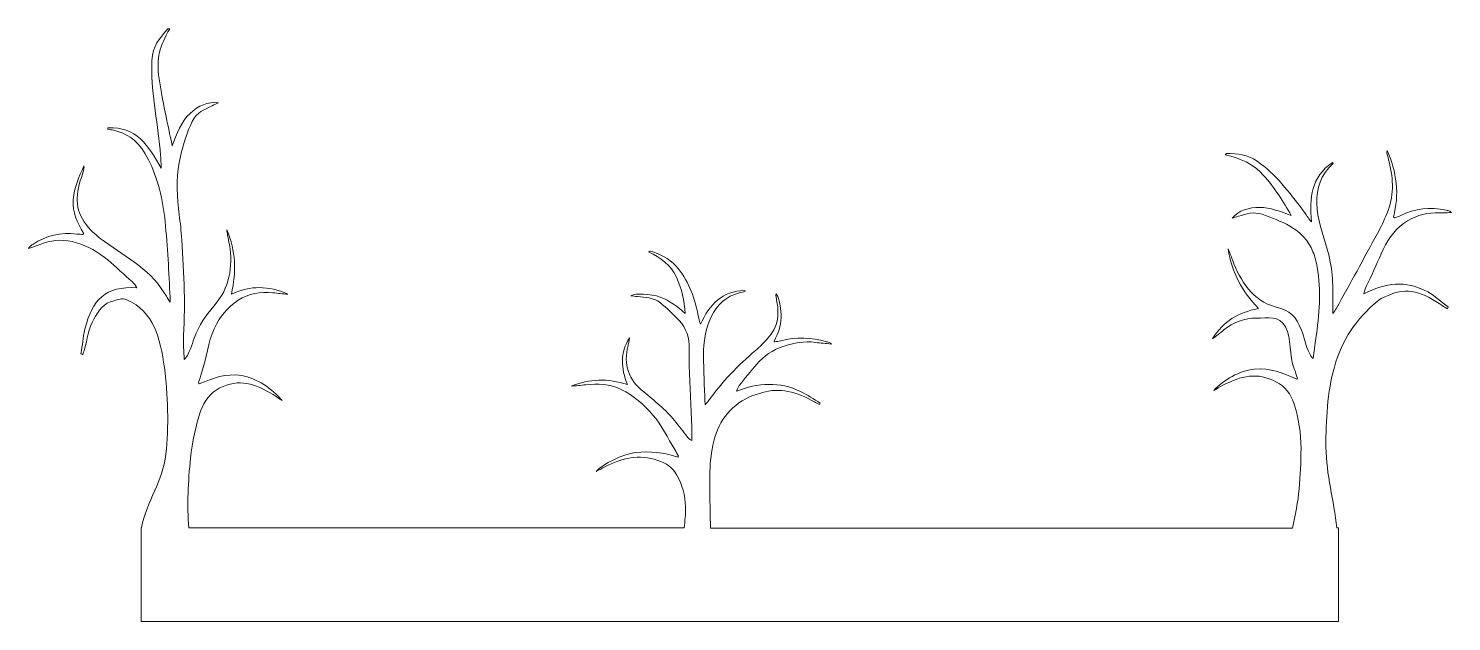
# Model space of a CAD drawing. Header units: millimetres. Extents: x 26 to 426, y 17 to 1568.
# Drawn here: x 75.2 to 376.4, y 1342.8 to 1468.4 of the extents above; entities that cross this region are included whole.
import ezdxf

# ---------------------------------------------------------------- set-up
doc = ezdxf.new("R2010")
doc.units = ezdxf.units.MM
doc.header["$MEASUREMENT"] = 0
doc.layers.add('Layer 1', color=7, linetype='Continuous')

# ---------------------------------------------------------------- blocks, each defined once
blk = doc.blocks.new('block 11')
at = {"layer": 'Layer 1', "lineweight": 0}
blk.add_open_spline([(357.79, 1412.15), (357.9, 1412.65), (358.09, 1413.32), (358.31, 1413.76), (359.45, 1415.97), (360.52, 1418.47), (361.49, 1420.65), (362.65, 1423.23), (364.03, 1425.56), (366.25, 1427.09), (368.47, 1428.62), (370.36, 1429.26), (372.94, 1429.33), (373.52, 1429.34), (374.03, 1429.31), (374.61, 1429.35), (375.19, 1429.38), (375.8, 1429.36), (376.38, 1429.39), (376.3, 1429.45), (376.08, 1429.65), (376, 1429.67), (375.72, 1429.77), (375.5, 1429.85), (375.24, 1429.9), (371.71, 1430.61), (368.76, 1430.33), (365.53, 1428.72), (365.13, 1428.52), (364.73, 1428.4), (364.31, 1428.25), (364.25, 1428.33), (364.18, 1428.4), (364.13, 1428.47), (364.64, 1430.87), (364.96, 1433.19), (364.66, 1435.63), (364.37, 1438.06), (363.81, 1440.31), (362.73, 1442.52), (362.67, 1442.34), (362.68, 1442.13), (362.72, 1441.97), (362.85, 1441.36), (363.02, 1440.72), (363.17, 1440.13), (364.12, 1436.3), (364.24, 1432.79), (362.69, 1429.15), (362.07, 1427.67), (361.43, 1426.27), (360.7, 1424.95), (357.77, 1419.64), (355.01, 1414.38), (352.01, 1409.14), (351.83, 1408.81), (351.52, 1408.35), (351.27, 1408.04), (351.26, 1408.24), (351.26, 1408.63), (351.26, 1408.8), (351.29, 1412.81), (351.41, 1416.58), (350.39, 1420.44), (349.53, 1423.71), (348.28, 1426.73), (347.95, 1430.1), (347.61, 1433.47), (348.14, 1436.3), (350.41, 1438.86), (350.74, 1439.22), (351.02, 1439.45), (351.33, 1439.8), (351.27, 1439.86), (351.22, 1439.93), (351.16, 1439.99), (346.64, 1436.92), (346.36, 1432.53), (346.73, 1427.43), (346.64, 1427.52), (346.46, 1427.71), (346.39, 1427.8), (345.9, 1428.48), (345.43, 1429.22), (344.93, 1429.87), (342.06, 1433.65), (339.13, 1437.61), (335.25, 1440.26), (333.08, 1441.75), (331.21, 1441.84), (328.73, 1441.93), (328.68, 1441.93), (328.49, 1441.64), (328.46, 1441.61), (331.75, 1440.84), (334.25, 1439.88), (336.61, 1437.28), (338.84, 1434.82), (340.76, 1431.69), (342.46, 1428.79), (340.36, 1429.58), (337.98, 1430.49), (335.77, 1430.49), (333.55, 1430.5), (331.35, 1429.86), (329.92, 1428.21), (330.39, 1428.33), (330.82, 1428.47), (331.28, 1428.61), (333.04, 1429.13), (334.47, 1429.66), (336.31, 1429.03), (338.25, 1428.37), (340.3, 1427.54), (342.13, 1426.54), (344.4, 1425.3), (346.09, 1423.48), (347.06, 1421.11), (347.51, 1420.01), (347.74, 1419.05), (347.95, 1417.85), (348.81, 1412.89), (348.39, 1407.75), (347.68, 1402.7), (347.5, 1401.45), (347.26, 1399.81), (347.11, 1398.49), (346.73, 1398.76), (346.5, 1399.21), (346.29, 1399.6), (345.49, 1401.11), (345.24, 1403.02), (344.61, 1404.5), (343.34, 1407.52), (342.46, 1408.53), (339.09, 1409.43), (334.48, 1410.67), (331.61, 1414.85), (330.01, 1419.42), (329.89, 1419.75), (329.7, 1420.26), (329.56, 1420.61), (329.43, 1420.97), (329.26, 1421.34), (329.12, 1421.69), (329.91, 1416.63), (332.03, 1412.78), (335.51, 1409.06), (331.05, 1408.19), (328.29, 1406.47), (325.76, 1402.65), (326.6, 1403.21), (327.42, 1403.9), (328.2, 1404.54), (330.12, 1406.13), (332.72, 1407.08), (335, 1407.05), (337.58, 1407.02), (339.84, 1407.69), (341.22, 1405.22), (342.6, 1402.75), (341.94, 1399.06), (343.11, 1396.29), (343.32, 1395.78), (343.55, 1394.89), (343.76, 1394.33), (343.72, 1394.25), (343.66, 1394.17), (343.64, 1394.11), (340.55, 1395.39), (338.15, 1396.58), (334.58, 1396.23), (331.59, 1395.93), (328.15, 1393.99), (326.04, 1391.69), (326.66, 1392), (327.36, 1392.49), (327.98, 1392.81), (331.91, 1394.8), (335.2, 1395.71), (339.33, 1393.5), (341.14, 1392.54), (342.38, 1391.01), (343.09, 1388.8), (344, 1385.96), (344.55, 1382.57), (344.53, 1379.42), (344.49, 1373.68), (344.11, 1368.03), (342.7, 1362.58), (342.7, 1362.58), (219.57, 1362.58), (219.57, 1362.58), (219.51, 1364.18), (219.47, 1365.78), (219.45, 1367.38), (219.4, 1371.63), (219.19, 1375.89), (220.03, 1380.11), (220.97, 1384.8), (223.46, 1388.31), (227.82, 1390.38), (228.66, 1390.78), (229.62, 1390.96), (230.52, 1391.26), (232.3, 1391.84), (234.11, 1391.84), (235.93, 1391.52), (237.95, 1391.17), (239.77, 1390.28), (241.54, 1389.28), (241.89, 1389.08), (242.27, 1388.94), (242.64, 1388.77), (242.69, 1388.86), (242.74, 1388.95), (242.79, 1389.04), (241.4, 1389.87), (240.06, 1390.79), (238.62, 1391.5), (234.15, 1393.67), (229.61, 1393.29), (225.05, 1391.58), (225.21, 1392.06), (225.38, 1392.44), (225.62, 1392.74), (226.84, 1394.26), (228.05, 1395.79), (229.33, 1397.26), (230.85, 1399), (232.69, 1400.29), (234.92, 1401.03), (237.16, 1401.77), (239.4, 1402.26), (241.77, 1401.88), (242.31, 1401.79), (242.86, 1401.76), (243.41, 1401.71), (243.93, 1401.66), (244.45, 1401.61), (245.16, 1401.55), (244.93, 1401.72), (244.88, 1401.78), (244.81, 1401.8), (244.58, 1401.89), (244.34, 1401.97), (244.1, 1402.04), (240.89, 1402.97), (237.66, 1403.13), (234.41, 1402.22), (234, 1402.1), (233.57, 1402.08), (233.15, 1402.02), (233.1, 1402.08), (233.05, 1402.13), (233, 1402.19), (233.85, 1403.75), (234.48, 1405.37), (234.48, 1407.16), (234.48, 1408.91), (234.35, 1410.63), (233.47, 1412.2), (233.39, 1412.06), (233.37, 1411.93), (233.39, 1411.81), (233.45, 1411.37), (233.51, 1410.92), (233.6, 1410.48), (234.18, 1407.62), (233.74, 1405), (231.68, 1402.8), (230.85, 1401.9), (230.03, 1400.98), (229.1, 1400.19), (225.36, 1397.02), (221.95, 1393.55), (219.14, 1389.52), (218.96, 1389.27), (218.74, 1389.04), (218.44, 1388.69), (218.4, 1389), (218.38, 1389.14), (218.37, 1389.28), (218.26, 1392.58), (218.08, 1395.89), (218.07, 1399.18), (218.05, 1401.98), (218.49, 1404.72), (219.68, 1407.29), (220.89, 1409.9), (222.83, 1411.69), (225.68, 1412.38), (226.09, 1412.48), (226.49, 1412.6), (226.89, 1412.71), (226.86, 1412.77), (226.83, 1412.83), (226.8, 1412.89), (222.05, 1412.77), (219.3, 1409.9), (217.43, 1405.73), (217.35, 1405.95), (217.3, 1406.03), (217.28, 1406.12), (217.14, 1406.76), (217.01, 1407.39), (216.87, 1408.02), (216.04, 1411.72), (214.82, 1415.24), (212.21, 1418.12), (210.75, 1419.73), (208.88, 1420.63), (206.83, 1421.23), (206.78, 1421.24), (206.72, 1421.19), (206.44, 1421.1), (209.02, 1419.81), (211.15, 1418.29), (212.34, 1415.7), (213.47, 1413.26), (214.07, 1410.72), (214.19, 1408.03), (212.56, 1409.42), (210.94, 1410.77), (208.93, 1411.48), (206.87, 1412.21), (203.66, 1412.36), (202.69, 1411.78), (203.21, 1411.72), (203.65, 1411.66), (204.09, 1411.62), (205.76, 1411.46), (207.51, 1411.39), (208.88, 1410.32), (210.32, 1409.18), (211.66, 1407.89), (212.92, 1406.55), (214.5, 1404.9), (215.07, 1402.81), (215.04, 1400.56), (215.03, 1399.5), (214.99, 1398.45), (215.03, 1397.4), (215.21, 1393.05), (215.41, 1388.7), (215.59, 1384.35), (215.63, 1383.27), (215.6, 1382.18), (215.6, 1381.09), (215.19, 1381.29), (214.92, 1381.56), (214.69, 1381.86), (213.77, 1383.01), (212.89, 1384.2), (211.95, 1385.33), (210.05, 1387.65), (207.75, 1389.54), (205.42, 1391.4), (202.22, 1393.94), (201.06, 1397.2), (202.1, 1401.19), (202.18, 1401.48), (202.24, 1401.78), (202.29, 1402.07), (202.34, 1402.34), (202.38, 1402.61), (202.42, 1402.88), (200.41, 1399.7), (200.59, 1396.41), (201.96, 1392.95), (197.88, 1394.37), (193.93, 1394.14), (190.03, 1392.65), (191.07, 1392.68), (192.11, 1392.81), (193.15, 1392.93), (195.72, 1393.2), (198.25, 1393.05), (200.64, 1391.95), (203.33, 1390.71), (205.39, 1388.69), (207.35, 1386.52), (209.32, 1384.34), (210.46, 1381.64), (211.98, 1379.18), (212.26, 1378.73), (212.5, 1378.25), (212.76, 1377.78), (212.72, 1377.72), (212.68, 1377.67), (212.65, 1377.61), (209.69, 1378.5), (206.7, 1378.98), (203.63, 1378.57), (201.04, 1378.23), (196.8, 1376.22), (195.35, 1374.57), (196.08, 1374.94), (196.66, 1375.23), (197.22, 1375.54), (200.77, 1377.43), (204.43, 1378.26), (208.4, 1376.92), (210.14, 1376.34), (211.57, 1375.39), (212.45, 1373.79), (213.59, 1371.73), (214.24, 1369.49), (214.26, 1367.12), (214.27, 1365.58), (214.17, 1364.06), (213.97, 1362.59), (213.97, 1362.59), (109.16, 1362.59), (109.16, 1362.59), (108.73, 1367.46), (109, 1372.39), (109.5, 1377.41), (109.83, 1380.74), (110.63, 1384.36), (111.65, 1387.31), (112.44, 1389.6), (113.72, 1391.2), (115.59, 1392.17), (119.86, 1394.38), (123.12, 1393.13), (126.96, 1390.85), (127.57, 1390.49), (128.29, 1389.92), (128.89, 1389.56), (126.88, 1392.06), (123.4, 1394.37), (120.37, 1394.86), (116.76, 1395.43), (114.45, 1394.29), (111.31, 1393.11), (111.3, 1393.18), (111.23, 1393.26), (111.2, 1393.36), (111.38, 1393.96), (111.64, 1394.86), (111.83, 1395.41), (112.87, 1398.43), (113.19, 1402.07), (114.5, 1404.8), (115.82, 1407.53), (117.17, 1409.11), (119.6, 1410.81), (121.76, 1412.32), (124.32, 1412.59), (126.94, 1412.4), (127.99, 1412.32), (129.02, 1412.13), (130.07, 1412.14), (125.88, 1413.89), (122.34, 1414.01), (118.17, 1412.14), (119.19, 1416.98), (119.16, 1421.16), (117.17, 1425.75), (117.23, 1425.39), (117.28, 1425), (117.34, 1424.65), (117.41, 1424.29), (117.5, 1423.78), (117.57, 1423.45), (118.55, 1418.83), (117.98, 1414.04), (115.17, 1410.5), (113.13, 1407.92), (111.91, 1406.68), (110.71, 1403.84), (110.11, 1402.44), (109.69, 1400.91), (108.99, 1399.45), (108.81, 1399.08), (108.52, 1398.57), (108.16, 1398.28), (108.12, 1400.02), (107.94, 1401.55), (108.04, 1403.34), (108.45, 1410.51), (108.08, 1417.81), (107.54, 1425), (107.41, 1426.73), (107.15, 1428.57), (106.96, 1430.26), (106.53, 1433.89), (106.54, 1437.88), (107.36, 1441.27), (108.02, 1443.99), (108.77, 1446.47), (109.87, 1448.68), (110.91, 1450.77), (112.3, 1451.06), (114.09, 1452.02), (114.57, 1452.27), (114.95, 1452.38), (115.41, 1452.66), (113.15, 1452.94), (111.2, 1452.04), (109.4, 1450.38), (107.6, 1448.72), (106.47, 1445.95), (105.62, 1443.55), (104.73, 1448.03), (103.49, 1453.37), (102.85, 1457.71), (102.17, 1462.31), (103.02, 1464.54), (105.09, 1468.34), (105.04, 1468.3), (104.71, 1468.39), (104.67, 1468.34), (102.91, 1466.01), (101.5, 1464.88), (101.33, 1461.55), (101.02, 1455.62), (102.49, 1448.84), (103.05, 1442.7), (103.15, 1441.65), (103.23, 1440.49), (103.29, 1439.41), (103.29, 1439.26), (103.27, 1438.94), (103.27, 1438.77), (100.7, 1443.52), (97.93, 1447.74), (92.03, 1447.32), (92.01, 1447.23), (92, 1447.12), (91.98, 1447.04), (92.47, 1446.9), (92.76, 1446.99), (93.28, 1446.84), (96.93, 1445.84), (98.71, 1444.24), (100.62, 1440.57), (102.52, 1436.9), (103.72, 1431.94), (104.13, 1427.49), (104.61, 1422.23), (104.94, 1416.73), (105.18, 1411.39), (105.19, 1411.16), (105.17, 1410.69), (105.17, 1410.44), (104.94, 1410.79), (104.59, 1411.32), (104.4, 1411.66), (101.42, 1417.04), (96.19, 1419.78), (91.28, 1423.28), (90.06, 1424.15), (89.09, 1424.92), (87.93, 1426.23), (85.08, 1429.47), (85.01, 1432.76), (86.43, 1436.85), (86.65, 1437.48), (86.78, 1438.07), (86.95, 1438.71), (87, 1438.88), (86.99, 1439.09), (86.93, 1439.27), (85.88, 1436.93), (84.89, 1434.73), (84.67, 1432.1), (84.45, 1429.47), (85.54, 1427.29), (86.86, 1425.06), (86.84, 1424.96), (86.8, 1424.88), (86.77, 1424.78), (86.33, 1424.79), (85.92, 1424.78), (85.47, 1424.84), (81.94, 1425.31), (79.11, 1424.54), (76.1, 1422.65), (75.87, 1422.51), (75.7, 1422.35), (75.46, 1422.17), (75.4, 1422.12), (75.25, 1421.85), (75.21, 1421.76), (75.75, 1421.93), (76.32, 1422.16), (76.86, 1422.33), (77.41, 1422.51), (77.88, 1422.7), (78.42, 1422.89), (80.8, 1423.73), (82.87, 1423.71), (85.35, 1423), (87.83, 1422.3), (89.94, 1421.06), (91.98, 1419.36), (93.7, 1417.92), (95.43, 1416.23), (97.19, 1414.73), (97.54, 1414.43), (97.91, 1413.88), (98.15, 1413.45), (91.48, 1413.89), (88.71, 1410.94), (87.16, 1404.73), (86.66, 1402.72), (86.72, 1401.38), (86.28, 1399.48), (86.42, 1399.44), (86.53, 1399.36), (86.66, 1399.3), (86.82, 1399.68), (86.93, 1400.01), (87.05, 1400.43), (87.65, 1402.53), (87.94, 1404.9), (89.03, 1406.82), (90.01, 1408.56), (91.27, 1410.28), (93.25, 1410.73), (94.26, 1410.95), (94.91, 1411.35), (96.02, 1410.89), (101.73, 1408.55), (103.1, 1402.72), (103.98, 1396.6), (104.76, 1391.12), (104.91, 1383.83), (104.29, 1378.21), (103.65, 1372.37), (100.22, 1368.43), (99.14, 1362.6), (99.14, 1362.6), (99.06, 1362.6), (99.06, 1362.6), (99.06, 1362.6), (99.06, 1362.17), (99.06, 1362.17), (99.01, 1361.86), (99.02, 1361.45), (99.06, 1360.99), (99.06, 1360.99), (99.06, 1342.77), (99.06, 1342.77), (99.06, 1342.77), (352.48, 1342.77), (352.48, 1342.77), (352.48, 1342.77), (352.48, 1362.59), (352.48, 1362.59), (352.48, 1362.59), (352.08, 1362.59), (352.08, 1362.59), (351.53, 1368.46), (349.84, 1373.84), (349.8, 1379.69), (349.78, 1385.27), (350.08, 1391.43), (351.59, 1396.68), (353.27, 1402.52), (356.21, 1406.8), (360.64, 1410.59), (361.5, 1411.33), (362.39, 1411.54), (363.3, 1411.97), (365.1, 1412.81), (366.74, 1412.92), (368.67, 1412.53), (370.81, 1412.1), (372.62, 1410.87), (374.43, 1409.68), (374.79, 1409.44), (375.18, 1409.22), (375.56, 1409.02), (375.61, 1409.15), (375.64, 1409.26), (375.69, 1409.4), (374.22, 1410.41), (372.91, 1411.76), (371.34, 1412.59), (366.48, 1415.14), (362.56, 1414.58), (357.79, 1412.15)], degree=3, knots=[0, 0, 0, 0, 1, 1, 1, 2, 2, 2, 3, 3, 3, 4, 4, 4, 5, 5, 5, 6, 6, 6, 7, 7, 7, 8, 8, 8, 9, 9, 9, 10, 10, 10, 11, 11, 11, 12, 12, 12, 13, 13, 13, 14, 14, 14, 15, 15, 15, 16, 16, 16, 17, 17, 17, 18, 18, 18, 19, 19, 19, 20, 20, 20, 21, 21, 21, 22, 22, 22, 23, 23, 23, 24, 24, 24, 25, 25, 25, 26, 26, 26, 27, 27, 27, 28, 28, 28, 29, 29, 29, 30, 30, 30, 31, 31, 31, 32, 32, 32, 33, 33, 33, 34, 34, 34, 35, 35, 35, 36, 36, 36, 37, 37, 37, 38, 38, 38, 39, 39, 39, 40, 40, 40, 41, 41, 41, 42, 42, 42, 43, 43, 43, 44, 44, 44, 45, 45, 45, 46, 46, 46, 47, 47, 47, 48, 48, 48, 49, 49, 49, 50, 50, 50, 51, 51, 51, 52, 52, 52, 53, 53, 53, 54, 54, 54, 55, 55, 55, 56, 56, 56, 57, 57, 57, 58, 58, 58, 59, 59, 59, 60, 60, 60, 61, 61, 61, 62, 62, 62, 63, 63, 63, 64, 64, 64, 65, 65, 65, 66, 66, 66, 67, 67, 67, 68, 68, 68, 69, 69, 69, 70, 70, 70, 71, 71, 71, 72, 72, 72, 73, 73, 73, 74, 74, 74, 75, 75, 75, 76, 76, 76, 77, 77, 77, 78, 78, 78, 79, 79, 79, 80, 80, 80, 81, 81, 81, 82, 82, 82, 83, 83, 83, 84, 84, 84, 85, 85, 85, 86, 86, 86, 87, 87, 87, 88, 88, 88, 89, 89, 89, 90, 90, 90, 91, 91, 91, 92, 92, 92, 93, 93, 93, 94, 94, 94, 95, 95, 95, 96, 96, 96, 97, 97, 97, 98, 98, 98, 99, 99, 99, 100, 100, 100, 101, 101, 101, 102, 102, 102, 103, 103, 103, 104, 104, 104, 105, 105, 105, 106, 106, 106, 107, 107, 107, 108, 108, 108, 109, 109, 109, 110, 110, 110, 111, 111, 111, 112, 112, 112, 113, 113, 113, 114, 114, 114, 115, 115, 115, 116, 116, 116, 117, 117, 117, 118, 118, 118, 119, 119, 119, 120, 120, 120, 121, 121, 121, 122, 122, 122, 123, 123, 123, 124, 124, 124, 125, 125, 125, 126, 126, 126, 127, 127, 127, 128, 128, 128, 129, 129, 129, 130, 130, 130, 131, 131, 131, 132, 132, 132, 133, 133, 133, 134, 134, 134, 135, 135, 135, 136, 136, 136, 137, 137, 137, 138, 138, 138, 139, 139, 139, 140, 140, 140, 141, 141, 141, 142, 142, 142, 143, 143, 143, 144, 144, 144, 145, 145, 145, 146, 146, 146, 147, 147, 147, 148, 148, 148, 149, 149, 149, 150, 150, 150, 151, 151, 151, 152, 152, 152, 153, 153, 153, 154, 154, 154, 155, 155, 155, 156, 156, 156, 157, 157, 157, 158, 158, 158, 159, 159, 159, 160, 160, 160, 161, 161, 161, 162, 162, 162, 163, 163, 163, 164, 164, 164, 165, 165, 165, 166, 166, 166, 167, 167, 167, 168, 168, 168, 169, 169, 169, 170, 170, 170, 171, 171, 171, 172, 172, 172, 173, 173, 173, 174, 174, 174, 175, 175, 175, 176, 176, 176, 177, 177, 177, 178, 178, 178, 179, 179, 179, 180, 180, 180, 181, 181, 181, 182, 182, 182, 183, 183, 183, 184, 184, 184, 185, 185, 185, 186, 186, 186, 187, 187, 187, 188, 188, 188, 189, 189, 189, 190, 190, 190, 191, 191, 191, 192, 192, 192, 193, 193, 193, 194, 194, 194, 195, 195, 195, 196, 196, 196, 197, 197, 197, 198, 198, 198, 199, 199, 199, 200, 200, 200, 201, 201, 201, 202, 202, 202, 203, 203, 203, 204, 204, 204, 205, 205, 205, 206, 206, 206, 207, 207, 207, 208, 208, 208, 209, 209, 209, 210, 210, 210, 211, 211, 211, 212, 212, 212, 213, 213, 213, 214, 214, 214, 215, 215, 215, 216, 216, 216, 217, 217, 217, 218, 218, 218, 219, 219, 219, 220, 220, 220, 221, 221, 221, 222, 222, 222, 223, 223, 223, 224, 224, 224, 225, 225, 225, 226, 226, 226, 227, 227, 227, 228, 228, 228, 228], dxfattribs=at)

msp = doc.modelspace()

# ---------------------------------------------------------------- block references
at = {"layer": 'Layer 1'}
msp.add_blockref('block 11', (0, 0), dxfattribs=at)

doc.saveas('drawing.dxf')
